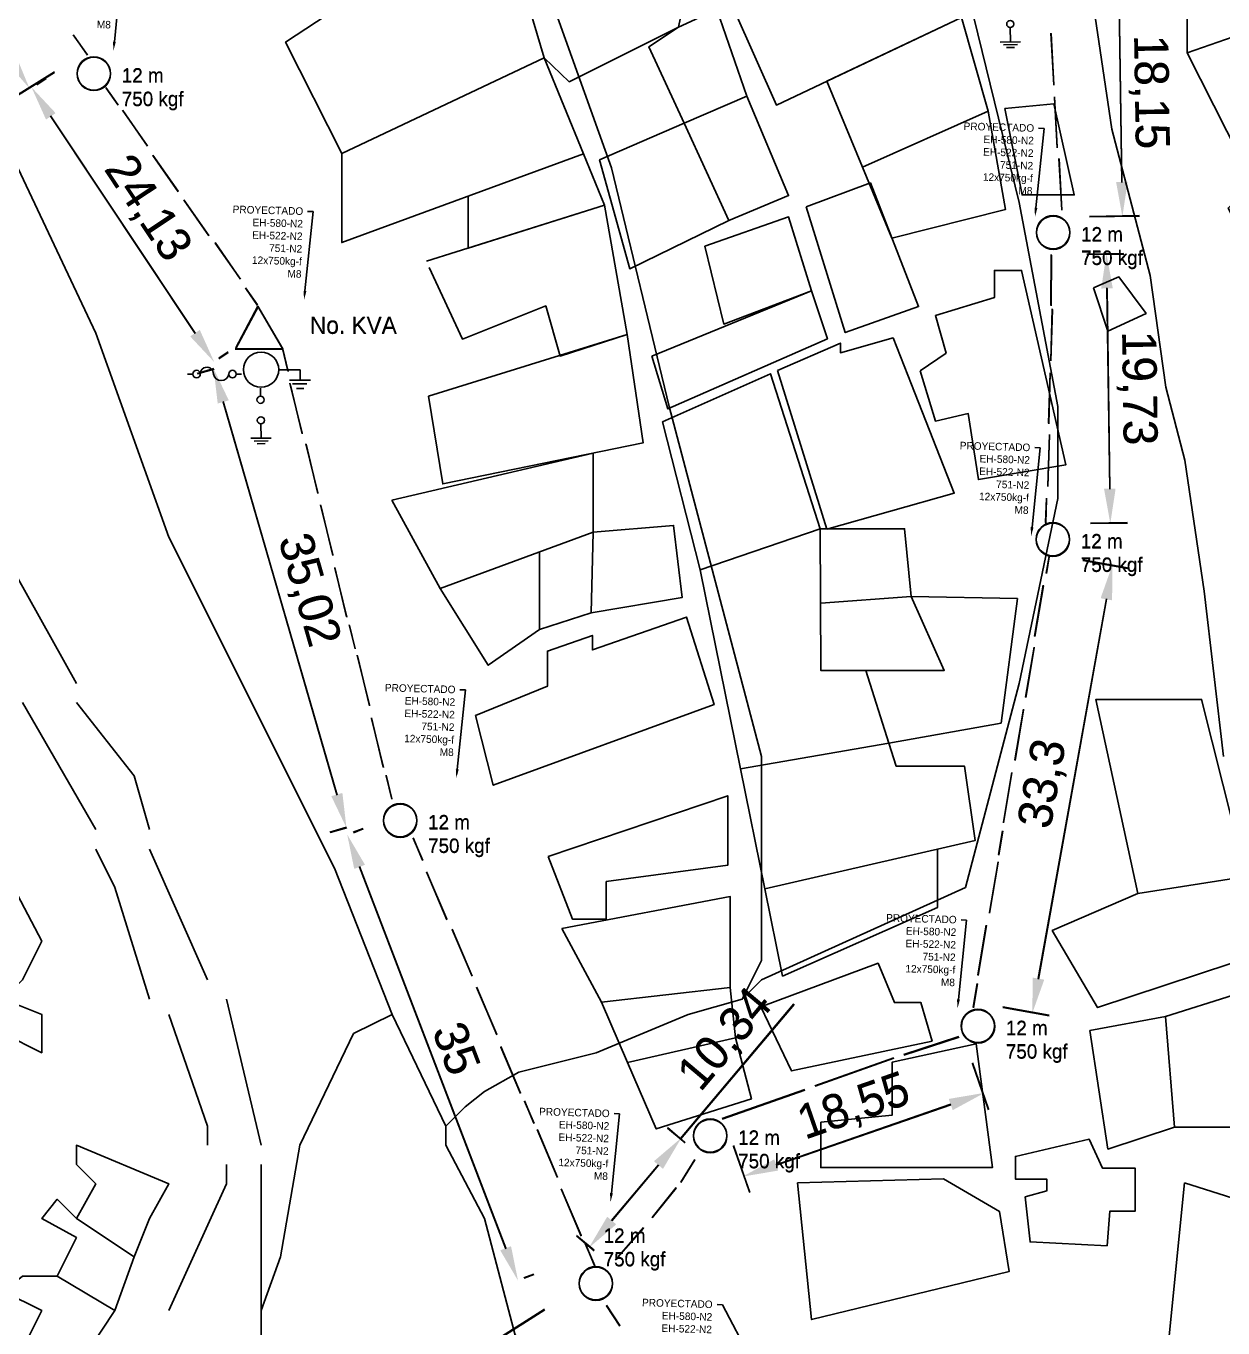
# Model space of a CAD drawing. Header units: millimetres. Extents: x -3588 to 75209, y -3737 to 38254.
# Drawn here: x 6691.9 to 6779.7, y 5674.7 to 5770.2 of the extents above; entities that cross this region are included whole.
import ezdxf
from ezdxf import colors
from ezdxf.entities.mleader import LeaderData, LeaderLine
from ezdxf.math import Vec2, Vec3

# ---------------------------------------------------------------- set-up
doc = ezdxf.new("R2010")
doc.units = ezdxf.units.MM
doc.linetypes.add('CONTINUA', pattern=[0])
doc.layers.add('Mancheta', color=255, linetype='Continuous')
doc.layers.add('P', color=253, linetype='Continuous')
doc.dimstyles.new('ISO-25', dxfattribs={"dimtxt": 2.5, "dimasz": 2.5, "dimexe": 1.25, "dimexo": 0.625, "dimtad": 1, "dimtxsty": 'Standard', "dimcen": 2.5, "dimadec": 0, "dimazin": 0, "dimtfac": 1, "dimtmove": 0, "dimatfit": 3, "dimfxl": 1, "dimarcsym": 0})

# ---------------------------------------------------------------- blocks, each defined once
blk = doc.blocks.new('*D222')
at = {"color": 0, "lineweight": -2, "transparency": 16777216}
for p, q in [((6679.847, 5789.598), (6676.929, 5787.782)), ((6679.311, 5786.319), (6690.838, 5767.793)), ((6694.016, 5766.826), (6691.097, 5765.01))]:
    blk.add_line(p, q, dxfattribs=at)
at = {"color": 0, "transparency": 16777216}
for points in [[(6679.665, 5786.539), (6678.957, 5786.099), (6677.99, 5788.442)], [(6691.191, 5768.013), (6690.484, 5767.573), (6692.158, 5765.67)]]:
    blk.add_solid(points, dxfattribs=at)
at = {"layer": 'Defpoints', "color": 0, "transparency": 16777216}
for p in [(6680.378, 5789.928), (6694.546, 5767.156), (6692.158, 5765.67)]:
    blk.add_point(p, dxfattribs=at)
at = {"color": 0, "transparency": 16777216, "insert": (6686.843, 5778.157), "char_height": 2.5, "attachment_point": 5, "rotation": 301.88915}
blk.add_mtext('26,82', dxfattribs=at)
blk = doc.blocks.new('*D223')
at = {"color": 0, "lineweight": -2, "transparency": 16777216}
for p, q in [((6692.704, 5765.918), (6693.386, 5766.371)), ((6693.729, 5763.597), (6704.327, 5747.666)), ((6706.071, 5745.823), (6706.752, 5746.277))]:
    blk.add_line(p, q, dxfattribs=at)
at = {"color": 0, "transparency": 16777216}
for points in [[(6694.076, 5763.828), (6693.382, 5763.366), (6692.345, 5765.679)], [(6704.674, 5747.897), (6703.98, 5747.435), (6705.712, 5745.584)]]:
    blk.add_solid(points, dxfattribs=at)
at = {"layer": 'Defpoints', "color": 0, "transparency": 16777216}
for p in [(6692.184, 5765.572), (6705.55, 5745.477), (6705.712, 5745.584)]:
    blk.add_point(p, dxfattribs=at)
at = {"color": 0, "transparency": 16777216, "insert": (6700.763, 5756.785), "char_height": 2.5, "attachment_point": 5, "rotation": 303.63154}
blk.add_mtext('24,13', dxfattribs=at)
blk = doc.blocks.new('*D224')
at = {"color": 0, "lineweight": -2, "transparency": 16777216}
for p, q in [((6705.712, 5745.058), (6704.487, 5744.703)), ((6706.383, 5742.649), (6714.725, 5713.812)), ((6715.444, 5711.417), (6714.219, 5711.063))]:
    blk.add_line(p, q, dxfattribs=at)
at = {"color": 0, "transparency": 16777216}
for points in [[(6706.783, 5742.765), (6705.983, 5742.533), (6705.688, 5745.051)], [(6715.126, 5713.928), (6714.325, 5713.696), (6715.42, 5711.41)]]:
    blk.add_solid(points, dxfattribs=at)
at = {"layer": 'Defpoints', "color": 0, "transparency": 16777216}
for p in [(6706.312, 5745.231), (6715.42, 5711.41), (6716.044, 5711.591)]:
    blk.add_point(p, dxfattribs=at)
at = {"color": 0, "transparency": 16777216, "insert": (6714.557, 5729.389), "char_height": 2.5, "width": 9.48782, "attachment_point": 5, "rotation": 286.13518}
blk.add_mtext('\\P35,02', dxfattribs=at)
blk = doc.blocks.new('*D225')
at = {"color": 0, "lineweight": -2, "transparency": 16777216}
for p, q in [((6715.928, 5711.049), (6716.653, 5711.327)), ((6716.38, 5708.545), (6727.109, 5680.529)), ((6728.445, 5678.364), (6729.17, 5678.641))]:
    blk.add_line(p, q, dxfattribs=at)
at = {"color": 0, "transparency": 16777216}
for points in [[(6716.769, 5708.694), (6715.991, 5708.396), (6715.486, 5710.88)], [(6727.498, 5680.678), (6726.72, 5680.38), (6728.003, 5678.194)]]:
    blk.add_solid(points, dxfattribs=at)
at = {"layer": 'Defpoints', "color": 0, "transparency": 16777216}
for p in [(6715.344, 5710.826), (6727.861, 5678.14), (6728.003, 5678.194)]:
    blk.add_point(p, dxfattribs=at)
at = {"color": 0, "transparency": 16777216, "insert": (6723.495, 5695.208), "char_height": 2.5, "attachment_point": 5, "rotation": 290.95401}
blk.add_mtext('35', dxfattribs=at)
blk = doc.blocks.new('*D226')
at = {"color": 0, "lineweight": -2, "transparency": 16777216}
for p, q in [((6729.965, 5676.051), (6726.542, 5673.881)), ((6728.936, 5672.439), (6733.191, 5665.725)), ((6736.897, 5665.114), (6733.474, 5662.945))]:
    blk.add_line(p, q, dxfattribs=at)
at = {"color": 0, "transparency": 16777216}
for points in [[(6729.288, 5672.662), (6728.584, 5672.216), (6727.598, 5674.551)], [(6733.543, 5665.948), (6732.84, 5665.502), (6734.53, 5663.614)]]:
    blk.add_solid(points, dxfattribs=at)
at = {"layer": 'Defpoints', "color": 0, "transparency": 16777216}
for p in [(6730.493, 5676.385), (6737.425, 5665.449), (6734.53, 5663.614)]:
    blk.add_point(p, dxfattribs=at)
at = {"color": 0, "transparency": 16777216, "insert": (6732.823, 5670.197), "char_height": 2.5, "attachment_point": 5, "rotation": 302.36849}
blk.add_mtext('12,95', dxfattribs=at)
blk = doc.blocks.new('*D185')
at = {"color": 0, "lineweight": -2, "transparency": 16777216}
for p, q in [((6739.926, 5688.573), (6748.244, 5698.455)), ((6740.258, 5688.293), (6738.969, 5689.378)), ((6734.874, 5682.573), (6738.316, 5686.661)), ((6733.597, 5680.38), (6732.308, 5681.465))]:
    blk.add_line(p, q, dxfattribs=at)
at = {"color": 0, "transparency": 16777216}
for points in [[(6737.997, 5686.929), (6738.634, 5686.392), (6739.926, 5688.573)], [(6734.556, 5682.841), (6735.193, 5682.305), (6733.264, 5680.66)]]:
    blk.add_solid(points, dxfattribs=at)
at = {"layer": 'Defpoints', "color": 0, "transparency": 16777216}
for p in [(6739.926, 5688.573), (6740.736, 5687.891), (6734.075, 5679.978)]:
    blk.add_point(p, dxfattribs=at)
at = {"color": 0, "transparency": 16777216, "insert": (6743.296, 5695.812), "char_height": 2.5, "attachment_point": 5, "rotation": 49.90812}
blk.add_mtext('10,34', dxfattribs=at)
blk = doc.blocks.new('*D186')
at = {"color": 0, "lineweight": -2, "transparency": 16777216}
for p, q in [((6761.341, 5694.126), (6762.517, 5690.729)), ((6746.946, 5686.661), (6759.746, 5691.092)), ((6743.817, 5688.059), (6744.993, 5684.662))]:
    blk.add_line(p, q, dxfattribs=at)
at = {"color": 0, "transparency": 16777216}
for points in [[(6759.61, 5691.486), (6759.882, 5690.698), (6762.108, 5691.91)], [(6746.81, 5687.055), (6747.082, 5686.267), (6744.584, 5685.843)]]:
    blk.add_solid(points, dxfattribs=at)
at = {"layer": 'Defpoints', "color": 0, "transparency": 16777216}
for p in [(6761.137, 5694.716), (6762.108, 5691.91), (6743.612, 5688.65)]:
    blk.add_point(p, dxfattribs=at)
at = {"color": 0, "transparency": 16777216, "insert": (6752.665, 5690.845), "char_height": 2.5, "attachment_point": 5, "rotation": 19.09464}
blk.add_mtext('18,55', dxfattribs=at)
blk = doc.blocks.new('*D187')
at = {"color": 0, "lineweight": -2, "transparency": 16777216}
for p, q in [((6769.429, 5731.022), (6772.834, 5730.412)), ((6766.175, 5700.311), (6771.163, 5728.172)), ((6763.56, 5698.239), (6766.965, 5697.63))]:
    blk.add_line(p, q, dxfattribs=at)
at = {"color": 0, "transparency": 16777216}
for points in [[(6770.752, 5728.245), (6771.573, 5728.098), (6771.603, 5730.633)], [(6765.765, 5700.384), (6766.585, 5700.237), (6765.735, 5697.85)]]:
    blk.add_solid(points, dxfattribs=at)
at = {"layer": 'Defpoints', "color": 0, "transparency": 16777216}
for p in [(6768.813, 5731.132), (6771.603, 5730.633), (6762.945, 5698.349)]:
    blk.add_point(p, dxfattribs=at)
at = {"color": 0, "transparency": 16777216, "insert": (6766.618, 5714.608), "char_height": 2.5, "attachment_point": 5, "rotation": 79.85107}
blk.add_mtext('33,3', dxfattribs=at)
blk = doc.blocks.new('*D188')
at = {"color": 0, "lineweight": -2, "transparency": 16777216}
for p, q in [((6769.74, 5753.456), (6772.422, 5753.493)), ((6771.411, 5736.245), (6771.207, 5750.976)), ((6770.012, 5733.725), (6772.695, 5733.762))]:
    blk.add_line(p, q, dxfattribs=at)
at = {"color": 0, "transparency": 16777216}
for points in [[(6771.624, 5750.982), (6770.79, 5750.97), (6771.173, 5753.476)], [(6771.827, 5736.25), (6770.994, 5736.239), (6771.445, 5733.745)]]:
    blk.add_solid(points, dxfattribs=at)
at = {"layer": 'Defpoints', "color": 0, "transparency": 16777216}
for p in [(6769.115, 5753.447), (6771.173, 5753.476), (6769.387, 5733.716)]:
    blk.add_point(p, dxfattribs=at)
at = {"color": 0, "transparency": 16777216, "insert": (6773.392, 5743.639), "char_height": 2.5, "attachment_point": 5, "rotation": 270.79118}
blk.add_mtext('19,73', dxfattribs=at)
blk = doc.blocks.new('*D189')
at = {"color": 0, "lineweight": -2, "transparency": 16777216}
for p, q in [((6769.647, 5774.37), (6773.306, 5774.425)), ((6772.293, 5758.756), (6772.094, 5771.906)), ((6769.922, 5756.22), (6773.581, 5756.276))]:
    blk.add_line(p, q, dxfattribs=at)
at = {"color": 0, "transparency": 16777216}
for points in [[(6772.51, 5771.913), (6771.677, 5771.9), (6772.056, 5774.406)], [(6772.71, 5758.763), (6771.877, 5758.75), (6772.331, 5756.257)]]:
    blk.add_solid(points, dxfattribs=at)
at = {"layer": 'Defpoints', "color": 0, "transparency": 16777216}
for p in [(6769.022, 5774.36), (6772.056, 5774.406), (6769.298, 5756.211)]:
    blk.add_point(p, dxfattribs=at)
at = {"color": 0, "transparency": 16777216, "insert": (6774.277, 5765.363), "char_height": 2.5, "attachment_point": 5, "rotation": 270.86865}
blk.add_mtext('18,15', dxfattribs=at)
blk = doc.blocks.new('*D824')
at = {"color": 0, "lineweight": -2, "transparency": 16777216}
for p, q in [((6679.859, 5789.559), (6676.94, 5787.743)), ((6679.322, 5786.281), (6690.849, 5767.755)), ((6694.027, 5766.788), (6691.108, 5764.972))]:
    blk.add_line(p, q, dxfattribs=at)
at = {"color": 0, "transparency": 16777216}
for points in [[(6679.676, 5786.501), (6678.968, 5786.061), (6678.001, 5788.404)], [(6691.203, 5767.975), (6690.495, 5767.535), (6692.17, 5765.632)]]:
    blk.add_solid(points, dxfattribs=at)
at = {"layer": 'Defpoints', "color": 0, "transparency": 16777216}
for p in [(6680.389, 5789.889), (6694.557, 5767.118), (6692.17, 5765.632)]:
    blk.add_point(p, dxfattribs=at)
at = {"color": 0, "transparency": 16777216, "insert": (6686.854, 5778.118), "char_height": 2.5, "attachment_point": 5, "rotation": 301.88915}
blk.add_mtext('26,82', dxfattribs=at)
blk = doc.blocks.new('*D825')
at = {"color": 0, "lineweight": -2, "transparency": 16777216}
for p, q in [((6692.715, 5765.879), (6693.397, 5766.333)), ((6693.741, 5763.559), (6704.338, 5747.627)), ((6706.082, 5745.785), (6706.764, 5746.238))]:
    blk.add_line(p, q, dxfattribs=at)
at = {"color": 0, "transparency": 16777216}
for points in [[(6694.088, 5763.79), (6693.394, 5763.328), (6692.356, 5765.64)], [(6704.685, 5747.858), (6703.991, 5747.397), (6705.723, 5745.546)]]:
    blk.add_solid(points, dxfattribs=at)
at = {"layer": 'Defpoints', "color": 0, "transparency": 16777216}
for p in [(6692.195, 5765.533), (6705.562, 5745.439), (6705.723, 5745.546)]:
    blk.add_point(p, dxfattribs=at)
at = {"color": 0, "transparency": 16777216, "insert": (6700.774, 5756.747), "char_height": 2.5, "attachment_point": 5, "rotation": 303.63154}
blk.add_mtext('24,13', dxfattribs=at)
blk = doc.blocks.new('*D826')
at = {"color": 0, "lineweight": -2, "transparency": 16777216}
for p, q in [((6705.723, 5745.019), (6704.499, 5744.665)), ((6706.394, 5742.611), (6714.737, 5713.774)), ((6715.455, 5711.379), (6714.231, 5711.025))]:
    blk.add_line(p, q, dxfattribs=at)
at = {"color": 0, "transparency": 16777216}
for points in [[(6706.794, 5742.727), (6705.994, 5742.495), (6705.699, 5745.013)], [(6715.137, 5713.889), (6714.336, 5713.658), (6715.431, 5711.372)]]:
    blk.add_solid(points, dxfattribs=at)
at = {"layer": 'Defpoints', "color": 0, "transparency": 16777216}
for p in [(6706.323, 5745.193), (6715.431, 5711.372), (6716.055, 5711.553)]:
    blk.add_point(p, dxfattribs=at)
at = {"color": 0, "transparency": 16777216, "insert": (6714.568, 5729.35), "char_height": 2.5, "width": 9.48782, "attachment_point": 5, "rotation": 286.13518}
blk.add_mtext('\\P35,02', dxfattribs=at)
blk = doc.blocks.new('*D827')
at = {"color": 0, "lineweight": -2, "transparency": 16777216}
for p, q in [((6715.939, 5711.011), (6716.665, 5711.289)), ((6716.391, 5708.507), (6727.12, 5680.491)), ((6728.456, 5678.325), (6729.181, 5678.603))]:
    blk.add_line(p, q, dxfattribs=at)
at = {"color": 0, "transparency": 16777216}
for points in [[(6716.78, 5708.656), (6716.002, 5708.358), (6715.497, 5710.842)], [(6727.509, 5680.64), (6726.731, 5680.342), (6728.014, 5678.156)]]:
    blk.add_solid(points, dxfattribs=at)
at = {"layer": 'Defpoints', "color": 0, "transparency": 16777216}
for p in [(6715.356, 5710.788), (6727.872, 5678.102), (6728.014, 5678.156)]:
    blk.add_point(p, dxfattribs=at)
at = {"color": 0, "transparency": 16777216, "insert": (6723.507, 5695.17), "char_height": 2.5, "attachment_point": 5, "rotation": 290.95401}
blk.add_mtext('35', dxfattribs=at)
blk = doc.blocks.new('*D828')
at = {"color": 0, "lineweight": -2, "transparency": 16777216}
for p, q in [((6729.976, 5676.013), (6726.553, 5673.843)), ((6728.947, 5672.401), (6733.203, 5665.687)), ((6736.908, 5665.076), (6733.485, 5662.906))]:
    blk.add_line(p, q, dxfattribs=at)
at = {"color": 0, "transparency": 16777216}
for points in [[(6729.299, 5672.624), (6728.595, 5672.178), (6727.609, 5674.512)], [(6733.555, 5665.91), (6732.851, 5665.464), (6734.541, 5663.576)]]:
    blk.add_solid(points, dxfattribs=at)
at = {"layer": 'Defpoints', "color": 0, "transparency": 16777216}
for p in [(6730.504, 5676.347), (6737.436, 5665.41), (6734.541, 5663.576)]:
    blk.add_point(p, dxfattribs=at)
at = {"color": 0, "transparency": 16777216, "insert": (6732.835, 5670.159), "char_height": 2.5, "attachment_point": 5, "rotation": 302.36849}
blk.add_mtext('12,95', dxfattribs=at)
blk = doc.blocks.new('*D787')
at = {"color": 0, "lineweight": -2, "transparency": 16777216}
for p, q in [((6739.937, 5688.535), (6748.255, 5698.416)), ((6740.269, 5688.255), (6738.981, 5689.34)), ((6734.886, 5682.535), (6738.327, 5686.622)), ((6733.608, 5680.342), (6732.319, 5681.427))]:
    blk.add_line(p, q, dxfattribs=at)
at = {"color": 0, "transparency": 16777216}
for points in [[(6738.008, 5686.891), (6738.646, 5686.354), (6739.937, 5688.535)], [(6734.567, 5682.803), (6735.204, 5682.266), (6733.276, 5680.622)]]:
    blk.add_solid(points, dxfattribs=at)
at = {"layer": 'Defpoints', "color": 0, "transparency": 16777216}
for p in [(6739.937, 5688.535), (6740.747, 5687.852), (6734.086, 5679.94)]:
    blk.add_point(p, dxfattribs=at)
at = {"color": 0, "transparency": 16777216, "insert": (6743.307, 5695.774), "char_height": 2.5, "attachment_point": 5, "rotation": 49.90812}
blk.add_mtext('10,34', dxfattribs=at)
blk = doc.blocks.new('*D788')
at = {"color": 0, "lineweight": -2, "transparency": 16777216}
for p, q in [((6761.353, 5694.088), (6762.529, 5690.69)), ((6746.957, 5686.623), (6759.757, 5691.054)), ((6743.828, 5688.021), (6745.004, 5684.624))]:
    blk.add_line(p, q, dxfattribs=at)
at = {"color": 0, "transparency": 16777216}
for points in [[(6759.621, 5691.447), (6759.894, 5690.66), (6762.12, 5691.872)], [(6746.821, 5687.016), (6747.094, 5686.229), (6744.595, 5685.805)]]:
    blk.add_solid(points, dxfattribs=at)
at = {"layer": 'Defpoints', "color": 0, "transparency": 16777216}
for p in [(6761.148, 5694.678), (6762.12, 5691.872), (6743.623, 5688.612)]:
    blk.add_point(p, dxfattribs=at)
at = {"color": 0, "transparency": 16777216, "insert": (6752.676, 5690.807), "char_height": 2.5, "attachment_point": 5, "rotation": 19.09464}
blk.add_mtext('18,55', dxfattribs=at)
blk = doc.blocks.new('*D789')
at = {"color": 0, "lineweight": -2, "transparency": 16777216}
for p, q in [((6769.44, 5730.984), (6772.845, 5730.374)), ((6766.186, 5700.272), (6771.174, 5728.134)), ((6763.572, 5698.201), (6766.976, 5697.591))]:
    blk.add_line(p, q, dxfattribs=at)
at = {"color": 0, "transparency": 16777216}
for points in [[(6770.764, 5728.207), (6771.584, 5728.06), (6771.614, 5730.594)], [(6765.776, 5700.346), (6766.597, 5700.199), (6765.746, 5697.812)]]:
    blk.add_solid(points, dxfattribs=at)
at = {"layer": 'Defpoints', "color": 0, "transparency": 16777216}
for p in [(6768.825, 5731.094), (6771.614, 5730.594), (6762.956, 5698.311)]:
    blk.add_point(p, dxfattribs=at)
at = {"color": 0, "transparency": 16777216, "insert": (6766.629, 5714.57), "char_height": 2.5, "attachment_point": 5, "rotation": 79.85107}
blk.add_mtext('33,3', dxfattribs=at)
blk = doc.blocks.new('*D790')
at = {"color": 0, "lineweight": -2, "transparency": 16777216}
for p, q in [((6769.751, 5753.418), (6772.434, 5753.455)), ((6771.422, 5736.206), (6771.218, 5750.938)), ((6770.024, 5733.687), (6772.706, 5733.724))]:
    blk.add_line(p, q, dxfattribs=at)
at = {"color": 0, "transparency": 16777216}
for points in [[(6771.635, 5750.944), (6770.802, 5750.932), (6771.184, 5753.438)], [(6771.838, 5736.212), (6771.005, 5736.201), (6771.456, 5733.706)]]:
    blk.add_solid(points, dxfattribs=at)
at = {"layer": 'Defpoints', "color": 0, "transparency": 16777216}
for p in [(6769.126, 5753.409), (6771.184, 5753.438), (6769.399, 5733.678)]:
    blk.add_point(p, dxfattribs=at)
at = {"color": 0, "transparency": 16777216, "insert": (6773.403, 5743.601), "char_height": 2.5, "attachment_point": 5, "rotation": 270.79118}
blk.add_mtext('19,73', dxfattribs=at)
blk = doc.blocks.new('*D791')
at = {"color": 0, "lineweight": -2, "transparency": 16777216}
for p, q in [((6769.659, 5774.331), (6773.317, 5774.387)), ((6772.304, 5758.718), (6772.105, 5771.868)), ((6769.934, 5756.182), (6773.592, 5756.237))]:
    blk.add_line(p, q, dxfattribs=at)
at = {"color": 0, "transparency": 16777216}
for points in [[(6772.522, 5771.874), (6771.688, 5771.862), (6772.067, 5774.368)], [(6772.721, 5758.724), (6771.888, 5758.712), (6772.342, 5756.218)]]:
    blk.add_solid(points, dxfattribs=at)
at = {"layer": 'Defpoints', "color": 0, "transparency": 16777216}
for p in [(6769.034, 5774.322), (6772.067, 5774.368), (6769.309, 5756.172)]:
    blk.add_point(p, dxfattribs=at)
at = {"color": 0, "transparency": 16777216, "insert": (6774.288, 5765.325), "char_height": 2.5, "attachment_point": 5, "rotation": 270.86865}
blk.add_mtext('18,15', dxfattribs=at)

msp = doc.modelspace()

# ---------------------------------------------------------------- linework, layer by layer
at = {"color": 10}
for p, q in [((6696.416, 5768.089), (6695.398, 5769.548)), ((6696.427, 5768.05), (6695.409, 5769.509)), ((6764.12, 5770.073), (6764.131, 5769.023)), ((6767.31, 5765.896), (6767.101, 5769.671)), ((6767.321, 5765.858), (6767.113, 5769.633)), ((6764.877, 5769.031), (6763.382, 5769.015)), ((6764.646, 5768.824), (6763.621, 5768.812)), ((6764.428, 5768.62), (6763.837, 5768.614)), ((6698.665, 5764.429), (6697.794, 5765.677)), ((6698.676, 5764.391), (6697.805, 5765.639)), ((6767.555, 5761.29), (6767.351, 5764.993)), ((6767.567, 5761.252), (6767.362, 5764.955)), ((6700.823, 5761.418), (6699.008, 5764.019)), ((6700.834, 5761.379), (6699.019, 5763.981)), ((6703.077, 5758.073), (6701.226, 5760.725)), ((6703.088, 5758.035), (6701.238, 5760.686)), ((6767.899, 5756.706), (6767.69, 5760.481)), ((6767.91, 5756.668), (6767.701, 5760.443)), ((6705.328, 5754.833), (6703.513, 5757.434)), ((6705.339, 5754.795), (6703.524, 5757.396)), ((6707.64, 5751.653), (6705.79, 5754.305)), ((6707.651, 5751.615), (6705.801, 5754.267)), ((6767.101, 5749.712), (6767.124, 5753.421)), ((6767.112, 5749.674), (6767.135, 5753.382)), ((6708.907, 5749.73), (6708.036, 5750.978)), ((6708.918, 5749.692), (6708.048, 5750.94)), ((6707.31, 5746.578), (6708.937, 5749.634)), ((6707.322, 5746.54), (6708.948, 5749.596)), ((6708.937, 5749.634), (6710.759, 5746.513)), ((6708.948, 5749.596), (6710.77, 5746.475)), ((6767.08, 5745.662), (6767.2, 5749.441)), ((6767.091, 5745.624), (6767.211, 5749.403)), ((6710.759, 5746.513), (6707.257, 5746.513)), ((6710.77, 5746.475), (6707.269, 5746.475)), ((6710.719, 5746.623), (6711.138, 5744.894)), ((6710.73, 5746.585), (6711.149, 5744.856)), ((6703.773, 5744.652), (6704.158, 5744.652)), ((6707.348, 5744.652), (6707.737, 5744.652)), ((6710.55, 5744.966), (6712.027, 5744.965)), ((6712.027, 5744.965), (6712.028, 5744.23)), ((6766.924, 5741.052), (6767.042, 5744.759)), ((6766.935, 5741.014), (6767.053, 5744.72)), ((6709.124, 5743.612), (6709.129, 5743.035)), ((6711.241, 5744.209), (6712.79, 5744.208)), ((6711.283, 5743.99), (6712.173, 5740.316)), ((6711.294, 5743.952), (6712.185, 5740.278)), ((6711.485, 5743.935), (6712.528, 5743.935)), ((6711.775, 5743.606), (6712.301, 5743.606)), ((6709.159, 5741.006), (6709.17, 5739.956)), ((6709.917, 5739.964), (6708.422, 5739.947)), ((6709.685, 5739.756), (6708.66, 5739.745)), ((6766.867, 5736.455), (6766.988, 5740.234)), ((6766.879, 5736.417), (6766.999, 5740.196)), ((6709.467, 5739.553), (6708.877, 5739.547)), ((6712.453, 5739.545), (6713.326, 5735.94)), ((6712.464, 5739.506), (6713.337, 5735.902)), ((6713.53, 5735.059), (6714.421, 5731.385)), ((6713.542, 5735.021), (6714.432, 5731.347)), ((6766.71, 5733.767), (6766.766, 5735.546)), ((6766.721, 5733.729), (6766.778, 5735.507)), ((6766.96, 5731.277), (6766.756, 5730.058)), ((6766.972, 5731.239), (6766.767, 5730.02)), ((6714.566, 5730.459), (6715.44, 5726.855)), ((6714.577, 5730.421), (6715.451, 5726.816)), ((6766.534, 5729.17), (6765.906, 5725.442)), ((6766.545, 5729.132), (6765.917, 5725.403)), ((6715.639, 5726.262), (6716.058, 5724.533)), ((6715.651, 5726.224), (6716.07, 5724.494)), ((6765.859, 5724.623), (6765.243, 5720.966)), ((6765.87, 5724.584), (6765.254, 5720.927)), ((6716.225, 5724.033), (6717.116, 5720.358)), ((6716.236, 5723.995), (6717.127, 5720.32)), ((6765.084, 5720.075), (6764.456, 5716.347)), ((6765.095, 5720.037), (6764.467, 5716.309)), ((6717.261, 5719.432), (6718.134, 5715.828)), ((6717.272, 5719.394), (6718.145, 5715.79)), ((6718.334, 5715.235), (6718.753, 5713.506)), ((6718.345, 5715.197), (6718.764, 5713.468)), ((6764.225, 5715.439), (6763.609, 5711.781)), ((6764.236, 5715.4), (6763.62, 5711.743)), ((6763.559, 5711.158), (6763.264, 5709.403)), ((6763.571, 5711.12), (6763.275, 5709.365)), ((6720.322, 5710.649), (6721.016, 5709.011)), ((6720.333, 5710.611), (6721.027, 5708.973)), ((6763.22, 5708.878), (6762.592, 5705.15)), ((6763.232, 5708.84), (6762.604, 5705.112)), ((6721.306, 5708.143), (6722.781, 5704.662)), ((6721.317, 5708.105), (6722.792, 5704.623)), ((6723.181, 5703.946), (6724.628, 5700.531)), ((6723.193, 5703.908), (6724.64, 5700.493)), ((6762.361, 5704.241), (6761.745, 5700.584)), ((6762.372, 5704.203), (6761.757, 5700.546)), ((6724.973, 5699.695), (6726.448, 5696.214)), ((6724.984, 5699.657), (6726.459, 5696.176)), ((6761.696, 5699.961), (6761.4, 5698.206)), ((6761.707, 5699.923), (6761.411, 5698.168)), ((6726.741, 5695.324), (6728.188, 5691.909)), ((6726.753, 5695.285), (6728.199, 5691.871)), ((6728.482, 5691.356), (6729.176, 5689.718)), ((6728.493, 5691.318), (6729.187, 5689.68)), ((6729.421, 5689.252), (6730.896, 5685.771)), ((6729.433, 5689.214), (6730.907, 5685.732)), ((6731.19, 5684.88), (6732.637, 5681.466)), ((6731.201, 5684.842), (6732.648, 5681.427)), ((6732.93, 5680.913), (6733.624, 5679.275)), ((6732.941, 5680.875), (6733.635, 5679.237)), ((6734.495, 5676.351), (6735.469, 5674.862)), ((6734.507, 5676.313), (6735.48, 5674.823))]:
    msp.add_line(p, q, dxfattribs=at)
at = {"color": 1}
for p, q in [((6756.31, 5694.737), (6760.35, 5696.057)), ((6756.321, 5694.699), (6760.361, 5696.019)), ((6749.784, 5692.447), (6755.572, 5694.504)), ((6749.795, 5692.409), (6755.583, 5694.466)), ((6742.986, 5690.041), (6749.046, 5692.175)), ((6742.997, 5690.002), (6749.057, 5692.137)), ((6740.98, 5687.05), (6739.944, 5685.39)), ((6740.991, 5687.012), (6739.956, 5685.352)), ((6739.607, 5684.982), (6737.85, 5682.793)), ((6739.619, 5684.943), (6737.861, 5682.754)), ((6737.224, 5682.047), (6735.154, 5679.69)), ((6737.236, 5682.009), (6735.165, 5679.652))]:
    msp.add_line(p, q, dxfattribs=at)
at = {"color": 116}
for points in [[(6716.289, 5772.522), (6710.971, 5769.011), (6715.087, 5760.832), (6729.93, 5767.855), (6726.971, 5777.835)], [(6715.087, 5760.832), (6715.087, 5754.304), (6732.81, 5760.805), (6729.93, 5767.855)], [(6732.81, 5760.805), (6734.348, 5757.04), (6724.368, 5753.894), (6724.368, 5757.709)], [(6721.507, 5752.476), (6723.937, 5747.227), (6730.044, 5749.655), (6731.095, 5745.98), (6736.02, 5747.555), (6734.348, 5757.04), (6721.298, 5752.927)], [(6721.441, 5743.027), (6722.492, 5736.596), (6737.203, 5739.615), (6736.02, 5747.555), (6721.441, 5743.027)], [(6718.748, 5735.415), (6722.295, 5728.919), (6733.525, 5733.053), (6733.525, 5738.86), (6718.748, 5735.415)], [(6722.295, 5728.919), (6725.828, 5723.3), (6729.58, 5725.929), (6733.384, 5727.153), (6733.525, 5733.053)], [(6733.384, 5727.153), (6740.054, 5728.272), (6739.429, 5733.557), (6733.525, 5733.053)], [(6729.58, 5725.929), (6729.58, 5731.601)], [(6724.884, 5719.606), (6730.172, 5721.761), (6730.172, 5724.339), (6733.471, 5725.48), (6733.471, 5724.424), (6740.365, 5726.833), (6742.395, 5720.409), (6726.196, 5714.492), (6724.884, 5719.606)], [(6730.225, 5709.26), (6732.015, 5704.661), (6734.486, 5704.661), (6734.486, 5707.429), (6743.392, 5708.621), (6743.392, 5713.73), (6730.225, 5709.26)], [(6731.218, 5703.976), (6734.126, 5698.591), (6743.578, 5699.66), (6743.578, 5706.326), (6731.218, 5703.976)], [(6745.818, 5698.242), (6748.079, 5693.535), (6758.379, 5695.732), (6757.563, 5698.555), (6755.616, 5698.555), (6754.423, 5701.442), (6745.818, 5698.242)], [(6734.126, 5698.591), (6736.041, 5694.165), (6743.964, 5695.976), (6743.578, 5699.66)], [(6736.041, 5694.165), (6738.155, 5689.28), (6745.127, 5691.491), (6743.964, 5695.976)], [(6750.218, 5689.78), (6750.218, 5686.447), (6762.805, 5686.447), (6761.614, 5695.532), (6755.459, 5694.183), (6755.459, 5690.295), (6750.218, 5689.78)], [(6748.511, 5685.336), (6749.543, 5675.299), (6764.036, 5678.83), (6763.321, 5683.234), (6759.231, 5685.614), (6748.511, 5685.336)]]:
    msp.add_lwpolyline(points, dxfattribs=at)
at = {"color": 30}
for points in [[(6743.894, 5771.305), (6746.961, 5764.389), (6760.541, 5770.824), (6759.931, 5777.048)], [(6740.855, 5775.313), (6739.785, 5770.107), (6731.762, 5766.099), (6729.93, 5767.855)], [(6739.785, 5770.107), (6739.785, 5770.107), (6737.614, 5768.664), (6740.198, 5763.052), (6744.792, 5765.03), (6742.589, 5771.411), (6739.785, 5770.107)], [(6753.283, 5759.836), (6762.507, 5763.937), (6760.541, 5770.824), (6750.67, 5766.147), (6753.283, 5759.836)], [(6740.198, 5763.052), (6743.479, 5755.927), (6747.855, 5757.753), (6744.792, 5765.03)], [(6762.507, 5763.937), (6763.766, 5756.723), (6755.438, 5754.629), (6753.283, 5759.836)], [(6763.729, 5764.128), (6764.979, 5757.797), (6768.815, 5757.797), (6767.304, 5764.477), (6763.729, 5764.128)], [(6740.198, 5763.052), (6733.997, 5760.382), (6736.202, 5752.379), (6743.479, 5755.927)], [(6749.157, 5756.921), (6753.865, 5758.674), (6757.392, 5749.604), (6752.011, 5747.705), (6749.157, 5756.921)], [(6741.708, 5754.04), (6743.107, 5748.318), (6749.537, 5750.751), (6747.863, 5756.187), (6741.708, 5754.04)], [(6757.52, 5744.905), (6758.63, 5741.206), (6761.037, 5741.761), (6761.777, 5736.922), (6768.193, 5738.001), (6764.944, 5752.264), (6762.949, 5752.264), (6762.949, 5750.271), (6758.624, 5748.961), (6759.403, 5746.2), (6757.52, 5744.905)], [(6770.232, 5750.975), (6771.276, 5747.796), (6774.077, 5749.101), (6772.083, 5751.781), (6770.232, 5750.975)], [(6737.83, 5745.965), (6738.995, 5742.105), (6750.705, 5747.251), (6749.537, 5750.751), (6737.83, 5745.965)], [(6747.052, 5744.915), (6751.659, 5746.934), (6751.659, 5746.215), (6755.523, 5747.312), (6756.865, 5743.898), (6760.004, 5735.915), (6750.672, 5733.291), (6747.052, 5744.915)], [(6738.621, 5741.156), (6746.541, 5744.683), (6750.177, 5733.309), (6741.368, 5730.291), (6738.621, 5741.156)], [(6741.368, 5730.291), (6744.33, 5715.704), (6755.213, 5717.576), (6753.518, 5722.924), (6750.218, 5722.924), (6750.177, 5733.309)], [(6750.177, 5733.309), (6756.362, 5733.309), (6756.858, 5728.342), (6750.213, 5727.858), (6756.858, 5728.342), (6759.278, 5722.924), (6753.518, 5722.924), (6755.213, 5717.576), (6763.449, 5719.059), (6764.638, 5728.188), (6756.858, 5728.342)], [(6773.471, 5706.542), (6770.396, 5720.795), (6778.144, 5720.795), (6782.816, 5702.242)], [(6744.33, 5715.704), (6746.12, 5706.891), (6761.54, 5710.434), (6760.75, 5715.896), (6755.746, 5715.896), (6755.213, 5717.576)], [(6746.12, 5706.891), (6747.419, 5700.497), (6758.779, 5705.516), (6758.779, 5709.799)], [(6773.471, 5706.542), (6767.199, 5703.839), (6770.519, 5698.187), (6782.816, 5702.242), (6780.48, 5707.648), (6773.471, 5706.542)], [(6775.498, 5697.532), (6780.458, 5699.092), (6781.162, 5689.425), (6776.172, 5689.425)], [(6769.957, 5696.492), (6775.498, 5697.532), (6776.172, 5689.425), (6771.274, 5687.804), (6769.957, 5696.492)], [(6765.202, 5684.313), (6765.567, 5680.996), (6771.221, 5680.715), (6771.418, 5683.245), (6773.275, 5683.245), (6773.275, 5686.407), (6770.881, 5686.407), (6769.902, 5688.535), (6764.492, 5687.27), (6764.492, 5685.602), (6766.795, 5685.602), (6766.795, 5684.74), (6765.202, 5684.313)]]:
    msp.add_lwpolyline(points, dxfattribs=at)
at = {"color": 100}
msp.add_lwpolyline([(6781.96, 5758.603), (6780.091, 5756.83), (6783.548, 5750.203), (6791.021, 5755.99), (6782.707, 5770.177), (6777.102, 5768.217), (6781.96, 5758.603), (6777.102, 5768.217), (6777.102, 5771.204), (6775.327, 5771.204), (6775.327, 5774.284), (6778.41, 5774.284), (6776.822, 5775.871), (6781.212, 5774.097), (6782.707, 5770.177)], dxfattribs=at)
at = {"color": 244}
msp.add_lwpolyline([(6776.907, 5685.337), (6775.541, 5671.916), (6778.671, 5666.115), (6784.989, 5663.158), (6786.924, 5682.153), (6776.907, 5685.337)], dxfattribs=at)
at = {"color": 10}
for centre, radius in [((6764.114, 5770.333), 0.26), ((6696.898, 5766.715), 1.222), ((6696.909, 5766.676), 1.222), ((6767.259, 5755.061), 1.222), ((6767.271, 5755.023), 1.222), ((6709.168, 5744.981), 1.294), ((6704.435, 5744.659), 0.276), ((6707.072, 5744.655), 0.276), ((6709.13, 5742.771), 0.263), ((6709.153, 5741.266), 0.26), ((6767.237, 5732.546), 1.222), ((6767.248, 5732.507), 1.222), ((6719.365, 5711.932), 1.222), ((6719.376, 5711.894), 1.222), ((6761.739, 5696.842), 1.222), ((6761.751, 5696.804), 1.222), ((6742.106, 5688.799), 1.222), ((6742.117, 5688.76), 1.222), ((6733.719, 5677.962), 1.222), ((6733.731, 5677.923), 1.222)]:
    msp.add_circle(centre, radius, dxfattribs=at)
for centre, radius, start, end in [((6705.191, 5744.681), 0.481, 356.0473, 179.98075), ((6706.233, 5744.747), 0.571, 190.00363, 350.3175)]:
    msp.add_arc(centre, radius, start, end, dxfattribs=at)
at = {"layer": 'P'}
for points in [[(6713.41, 5815.393), (6717.362, 5799.309), (6720.179, 5793.66), (6726.965, 5781.529), (6729.509, 5774.744), (6734.871, 5759.78), (6739.095, 5742.288), (6745.881, 5716.602), (6745.881, 5709.816), (6745.881, 5701.639), (6744.457, 5698.806)], [(6748.41, 5801.854), (6756.604, 5782.937), (6760.829, 5773.335), (6764.781, 5757.251), (6767.614, 5742.288), (6767.614, 5735.518), (6764.781, 5721.963), (6760.829, 5707), (6745.881, 5700.23), (6744.457, 5698.806)], [(6678.121, 5789.707), (6687.436, 5767.974), (6697.038, 5747.649), (6702.399, 5732.686), (6714.546, 5708.408), (6718.771, 5697.686)], [(6775.52, 5774.744), (6770.159, 5772.215), (6771.567, 5762.613), (6774.384, 5751.89), (6775.52, 5743.696), (6776.928, 5738.335), (6778.337, 5728.733), (6779.745, 5716.602)], [(6695.629, 5721.963), (6690.268, 5731.566)], [(6691.676, 5720.555), (6697.038, 5711.241)], [(6700.991, 5711.241), (6699.854, 5715.194), (6695.629, 5720.555)], [(6697.038, 5709.816), (6698.446, 5707), (6700.991, 5698.806)], [(6705.232, 5700.23), (6700.991, 5709.816)], [(6691.676, 5700.23), (6690.268, 5698.806), (6693.085, 5697.686), (6693.085, 5694.869), (6690.268, 5696.277), (6686.315, 5698.806), (6690.268, 5708.408), (6693.085, 5703.047), (6691.676, 5700.23)], [(6709.185, 5688.083), (6706.64, 5698.806)], [(6744.457, 5698.806), (6740.504, 5697.686), (6733.734, 5694.869), (6728.085, 5693.445), (6725.556, 5692.036), (6724.132, 5690.916), (6722.724, 5689.492)], [(6718.771, 5697.686), (6715.954, 5696.277), (6712.001, 5688.083), (6710.593, 5679.906), (6709.185, 5675.953), (6709.185, 5670.591), (6707.76, 5669.167), (6706.64, 5655.628), (6703.807, 5633.895), (6703.807, 5621.748), (6703.807, 5618.931), (6702.399, 5616.387), (6700.991, 5610.738)], [(6702.399, 5697.686), (6705.232, 5689.492), (6705.232, 5688.083)], [(6718.771, 5697.686), (6722.724, 5689.492)], [(6722.724, 5689.492), (6722.724, 5688.083), (6725.556, 5682.722), (6728.085, 5673.12), (6734.871, 5650.267)], [(6700.991, 5682.722), (6699.854, 5679.906), (6695.629, 5682.722), (6697.038, 5685.267), (6695.629, 5686.675), (6695.629, 5688.083), (6702.399, 5685.267), (6700.991, 5682.722)], [(6706.64, 5686.675), (6706.64, 5685.267), (6702.399, 5675.953)], [(6709.185, 5675.953), (6709.185, 5679.906), (6709.185, 5686.675)], [(6695.629, 5682.722), (6699.854, 5679.906), (6698.446, 5675.953), (6694.221, 5678.481), (6695.629, 5681.314), (6693.085, 5682.722), (6694.221, 5684.131), (6695.629, 5682.722)], [(6694.221, 5678.481), (6698.446, 5675.953), (6695.629, 5671.712), (6691.676, 5673.12), (6693.085, 5675.953), (6690.268, 5677.361), (6691.676, 5678.481), (6694.221, 5678.481)]]:
    msp.add_lwpolyline(points, dxfattribs=at)

# ---------------------------------------------------------------- texts
at = {"color": 10, "attachment_point": 1}
for s, width, gutter_width, insert, char_height in [('12 m^J750 kgf ', 21.10344, 5.166, (6698.946, 5767.099), 1.03321), ('12 m^J750 kgf ', 21.10344, 5.166, (6698.957, 5767.061), 1.03321), ('12 m^J750 kgf ', 21.10344, 5.166, (6769.307, 5755.445), 1.03321), ('12 m^J750 kgf ', 21.10344, 5.166, (6769.319, 5755.407), 1.03321), ('No. KVA', 17.75852, 6.215, (6712.744, 5748.879), 1.243), ('No. KVA', 17.75852, 6.215, (6712.756, 5748.841), 1.243), ('12 m^J750 kgf ', 21.10344, 5.166, (6769.285, 5732.93), 1.03321), ('12 m^J750 kgf ', 21.10344, 5.166, (6769.296, 5732.892), 1.03321), ('12 m^J750 kgf ', 21.10344, 5.166, (6721.412, 5712.317), 1.03321), ('12 m^J750 kgf ', 21.10344, 5.166, (6721.424, 5712.278), 1.03321), ('12 m^J750 kgf ', 21.10344, 5.166, (6763.787, 5697.226), 1.03321), ('12 m^J750 kgf ', 21.10344, 5.166, (6763.798, 5697.188), 1.03321), ('12 m^J750 kgf ', 21.10344, 5.166, (6744.154, 5689.183), 1.03321), ('12 m^J750 kgf ', 21.10344, 5.166, (6744.165, 5689.145), 1.03321), ('12 m^J750 kgf ', 21.10344, 5.166, (6734.289, 5681.99), 1.03321), ('12 m^J750 kgf ', 21.10344, 5.166, (6734.3, 5681.952), 1.03321)]:
    msp.add_mtext_dynamic_manual_height_columns(s, width=width, gutter_width=gutter_width, heights=[0], dxfattribs=dict(at, insert=insert, char_height=char_height))

# ---------------------------------------------------------------- dimensions: what is measured, and where the dimension line sits
at = {"color": 1}
for p1, p2, distance, picture, middle in [((6680.378, 5789.928), (6694.546, 5767.156), -2.812, '*D222', (6686.843, 5778.157)), ((6680.389, 5789.889), (6694.557, 5767.118), -2.812, '*D824', (6686.854, 5778.118)), ((6769.298, 5756.211), (6769.022, 5774.36), -3.034, '*D189', (6774.277, 5765.363)), ((6769.309, 5756.172), (6769.034, 5774.322), -3.034, '*D791', (6774.288, 5765.325)), ((6692.184, 5765.572), (6705.55, 5745.477), 0.194, '*D223', (6700.763, 5756.785)), ((6692.195, 5765.533), (6705.562, 5745.439), 0.194, '*D825', (6700.774, 5756.747)), ((6769.387, 5733.716), (6769.115, 5753.447), -2.058, '*D188', (6773.392, 5743.639)), ((6769.399, 5733.678), (6769.126, 5753.409), -2.058, '*D790', (6773.403, 5743.601)), ((6762.945, 5698.349), (6768.813, 5731.132), -2.834, '*D187', (6766.618, 5714.608)), ((6762.956, 5698.311), (6768.825, 5731.094), -2.834, '*D789', (6766.629, 5714.57)), ((6715.344, 5710.826), (6727.861, 5678.14), 0.152, '*D225', (6723.495, 5695.208)), ((6715.356, 5710.788), (6727.872, 5678.102), 0.152, '*D827', (6723.507, 5695.17)), ((6734.075, 5679.978), (6740.736, 5687.891), 1.06, '*D185', (6743.296, 5695.812)), ((6734.086, 5679.94), (6740.747, 5687.852), 1.06, '*D787', (6743.307, 5695.774)), ((6743.612, 5688.65), (6761.137, 5694.716), -2.97, '*D186', (6752.665, 5690.845)), ((6743.623, 5688.612), (6761.148, 5694.678), -2.97, '*D788', (6752.676, 5690.807)), ((6730.493, 5676.385), (6737.425, 5665.449), -3.428, '*D226', (6732.823, 5670.197)), ((6730.504, 5676.347), (6737.436, 5665.41), -3.428, '*D828', (6732.835, 5670.159))]:
    dim = msp.add_aligned_dim(p1=p1, p2=p2, distance=distance, dimstyle='ISO-25', dxfattribs=at)
    dim.commit()
    dim.dimension.update_dxf_attribs({"geometry": picture, "text_midpoint": middle})
for p1, p2, picture, middle in [((6706.312, 5745.231), (6716.044, 5711.591), '*D224', (6714.557, 5729.389)), ((6706.323, 5745.193), (6716.055, 5711.553), '*D826', (6714.568, 5729.35))]:
    dim = msp.add_aligned_dim(p1=p1, p2=p2, distance=-0.649, text='\\P<>', dimstyle='ISO-25', dxfattribs=at)
    dim.commit()
    dim.dimension.update_dxf_attribs({"geometry": picture, "text_midpoint": middle})

# ---------------------------------------------------------------- leaders
at = {"layer": 'Mancheta', "color": 1, "linetype": 'CONTINUA'}
ml = msp.add_multileader_mtext('Standard', dxfattribs=at)
ml.set_content('PROYECTADO\\PEH-580-N2\\PEH-522-N2\\P751-N2    \\P12x750kg-f\\PM8', color=1)
ml.set_leader_properties()
ml.build(insert=Vec2(0, 0))
ml.multileader.update_dxf_attribs({"arrow_head_size": 0.648})
ctx = ml.context
ctx.base_point, ctx.char_height, ctx.arrow_head_size, ctx.landing_gap_size, ctx.plane_origin, ctx.plane_x_axis, ctx.plane_y_axis = Vec3(6692.612, 5775.041), 0.5529, 0.648, 0.324, Vec3(6696.041, 5784.246), Vec3(0.999611, -0.027885), Vec3(0.027885, 0.999611)
ctx.text_align_type = 2
notes = []
notes.append((ctx, [(0, (1, 1, 0), (6699.004, 5774.863), (-0.999611, 0.027885), 0.401, [(0, [(6698.343, 5768.391)], 0, [])])]))
ctx.mtext.insert, ctx.mtext.text_direction, ctx.mtext.rotation, ctx.mtext.alignment, ctx.mtext.flow_direction = Vec3(6698.287, 5775.164), Vec3(0.999611, -0.027885), 6.255297, 3, 5
ml = msp.add_multileader_mtext('Standard', dxfattribs=at)
ml.set_content('PROYECTADO\\PEH-580-N2\\PEH-522-N2\\P751-N2    \\P12x750kg-f\\PM8', color=1)
ml.set_leader_properties()
ml.build(insert=Vec2(0, 0))
ml.multileader.update_dxf_attribs({"arrow_head_size": 0.648})
ctx = ml.context
ctx.base_point, ctx.char_height, ctx.arrow_head_size, ctx.landing_gap_size, ctx.plane_origin, ctx.plane_x_axis, ctx.plane_y_axis = Vec3(6760.204, 5762.853), 0.5529, 0.648, 0.324, Vec3(6763.633, 5772.058), Vec3(0.999611, -0.027885), Vec3(0.027885, 0.999611)
ctx.text_align_type = 2
notes.append((ctx, [(0, (1, 1, 0), (6766.595, 5762.675), (-0.999611, 0.027885), 0.401, [(0, [(6765.934, 5756.203)], 0, [])])]))
ctx.mtext.insert, ctx.mtext.text_direction, ctx.mtext.rotation, ctx.mtext.alignment, ctx.mtext.flow_direction = Vec3(6765.878, 5762.976), Vec3(0.999611, -0.027885), 6.255297, 3, 5
ml = msp.add_multileader_mtext('Standard', dxfattribs=at)
ml.set_content('PROYECTADO\\PEH-580-N2\\PEH-522-N2\\P751-N2    \\P12x750kg-f\\PM8', color=1)
ml.set_leader_properties()
ml.build(insert=Vec2(0, 0))
ml.multileader.update_dxf_attribs({"arrow_head_size": 0.648})
ctx = ml.context
ctx.base_point, ctx.char_height, ctx.arrow_head_size, ctx.landing_gap_size, ctx.plane_origin, ctx.plane_x_axis, ctx.plane_y_axis = Vec3(6706.593, 5756.756), 0.5529, 0.648, 0.324, Vec3(6710.022, 5765.961), Vec3(0.999611, -0.027885), Vec3(0.027885, 0.999611)
ctx.text_align_type = 2
notes.append((ctx, [(0, (1, 1, 0), (6712.985, 5756.578), (-0.999611, 0.027885), 0.401, [(0, [(6712.323, 5750.106)], 0, [])])]))
ctx.mtext.insert, ctx.mtext.text_direction, ctx.mtext.rotation, ctx.mtext.alignment, ctx.mtext.flow_direction = Vec3(6712.267, 5756.879), Vec3(0.999611, -0.027885), 6.255297, 3, 5
ml = msp.add_multileader_mtext('Standard', dxfattribs=at)
ml.set_content('PROYECTADO\\PEH-580-N2\\PEH-522-N2\\P751-N2    \\P12x750kg-f\\PM8', color=1)
ml.set_leader_properties()
ml.build(insert=Vec2(0, 0))
ml.multileader.update_dxf_attribs({"arrow_head_size": 0.648})
ctx = ml.context
ctx.base_point, ctx.char_height, ctx.arrow_head_size, ctx.landing_gap_size, ctx.plane_origin, ctx.plane_x_axis, ctx.plane_y_axis = Vec3(6759.919, 5739.426), 0.5529, 0.648, 0.324, Vec3(6763.348, 5748.631), Vec3(0.999611, -0.027885), Vec3(0.027885, 0.999611)
ctx.text_align_type = 2
notes.append((ctx, [(0, (1, 1, 0), (6766.311, 5739.248), (-0.999611, 0.027885), 0.401, [(0, [(6765.65, 5732.776)], 0, [])])]))
ctx.mtext.insert, ctx.mtext.text_direction, ctx.mtext.rotation, ctx.mtext.alignment, ctx.mtext.flow_direction = Vec3(6765.594, 5739.549), Vec3(0.999611, -0.027885), 6.255297, 3, 5
ml = msp.add_multileader_mtext('Standard', dxfattribs=at)
ml.set_content('PROYECTADO\\PEH-580-N2\\PEH-522-N2\\P751-N2    \\P12x750kg-f\\PM8', color=1)
ml.set_leader_properties()
ml.build(insert=Vec2(0, 0))
ml.multileader.update_dxf_attribs({"arrow_head_size": 0.648})
ctx = ml.context
ctx.base_point, ctx.char_height, ctx.arrow_head_size, ctx.landing_gap_size, ctx.plane_origin, ctx.plane_x_axis, ctx.plane_y_axis = Vec3(6717.76, 5721.668), 0.5529, 0.648, 0.324, Vec3(6721.189, 5730.872), Vec3(0.999611, -0.027885), Vec3(0.027885, 0.999611)
ctx.text_align_type = 2
notes.append((ctx, [(0, (1, 1, 0), (6724.151, 5721.489), (-0.999611, 0.027885), 0.401, [(0, [(6723.49, 5715.017)], 0, [])])]))
ctx.mtext.insert, ctx.mtext.text_direction, ctx.mtext.rotation, ctx.mtext.alignment, ctx.mtext.flow_direction = Vec3(6723.434, 5721.791), Vec3(0.999611, -0.027885), 6.255297, 3, 5
ml = msp.add_multileader_mtext('Standard', dxfattribs=at)
ml.set_content('PROYECTADO\\PEH-580-N2\\PEH-522-N2\\P751-N2    \\P12x750kg-f\\PM8', color=1)
ml.set_leader_properties()
ml.build(insert=Vec2(0, 0))
ml.multileader.update_dxf_attribs({"arrow_head_size": 0.648})
ctx = ml.context
ctx.base_point, ctx.char_height, ctx.arrow_head_size, ctx.landing_gap_size, ctx.plane_origin, ctx.plane_x_axis, ctx.plane_y_axis = Vec3(6754.52, 5704.786), 0.5529, 0.648, 0.324, Vec3(6757.949, 5713.99), Vec3(0.999611, -0.027885), Vec3(0.027885, 0.999611)
ctx.text_align_type = 2
notes.append((ctx, [(0, (1, 1, 0), (6760.912, 5704.607), (-0.999611, 0.027885), 0.401, [(0, [(6760.25, 5698.135)], 0, [])])]))
ctx.mtext.insert, ctx.mtext.text_direction, ctx.mtext.rotation, ctx.mtext.alignment, ctx.mtext.flow_direction = Vec3(6760.194, 5704.909), Vec3(0.999611, -0.027885), 6.255297, 3, 5
ml = msp.add_multileader_mtext('Standard', dxfattribs=at)
ml.set_content('PROYECTADO\\PEH-580-N2\\PEH-522-N2\\P751-N2    \\P12x750kg-f\\PM8', color=1)
ml.set_leader_properties()
ml.build(insert=Vec2(0, 0))
ml.multileader.update_dxf_attribs({"arrow_head_size": 0.648})
ctx = ml.context
ctx.base_point, ctx.char_height, ctx.arrow_head_size, ctx.landing_gap_size, ctx.plane_origin, ctx.plane_x_axis, ctx.plane_y_axis = Vec3(6729.069, 5690.573), 0.5529, 0.648, 0.324, Vec3(6732.498, 5699.778), Vec3(0.999611, -0.027885), Vec3(0.027885, 0.999611)
ctx.text_align_type = 2
notes.append((ctx, [(0, (1, 1, 0), (6735.46, 5690.395), (-0.999611, 0.027885), 0.401, [(0, [(6734.799, 5683.923)], 0, [])])]))
ctx.mtext.insert, ctx.mtext.text_direction, ctx.mtext.rotation, ctx.mtext.alignment, ctx.mtext.flow_direction = Vec3(6734.743, 5690.696), Vec3(0.999611, -0.027885), 6.255297, 3, 5
ml = msp.add_multileader_mtext('Standard', dxfattribs=at)
ml.set_content('PROYECTADO\\PEH-580-N2\\PEH-522-N2\\P751-N2    \\P12x750kg-f\\PM8', color=1)
ml.set_leader_properties()
ml.build(insert=Vec2(0, 0))
ml.multileader.update_dxf_attribs({"arrow_head_size": 0.648})
ctx = ml.context
ctx.base_point, ctx.char_height, ctx.arrow_head_size, ctx.landing_gap_size, ctx.plane_origin, ctx.plane_x_axis, ctx.plane_y_axis = Vec3(6736.619, 5676.565), 0.5529, 0.648, 0.324, Vec3(6744.452, 5685.153), Vec3(0.999611, -0.027885), Vec3(0.027885, 0.999611)
ctx.text_align_type = 2
notes.append((ctx, [(0, (1, 1, 0), (6743.01, 5676.387), (-0.999611, 0.027885), 0.401, [(0, [(6746.753, 5669.298)], 0, [])])]))
ctx.mtext.insert, ctx.mtext.text_direction, ctx.mtext.rotation, ctx.mtext.width, ctx.mtext.alignment, ctx.mtext.flow_direction = Vec3(6742.293, 5676.688), Vec3(0.999611, -0.027885), 6.255297, 5.37864, 3, 5
for ctx, leaders in notes:
    for number, flags, end, landing, length, lines in leaders:
        leader = LeaderData()
        leader.index, (leader.has_last_leader_line, leader.has_dogleg_vector, leader.attachment_direction) = number, flags
        leader.last_leader_point, leader.dogleg_vector, leader.dogleg_length = Vec3(end), Vec3(landing), length
        for number, points, colour, breaks in lines:
            line = LeaderLine()
            line.index, line.vertices, line.color, line.breaks = number, Vec3.list(points), colors.encode_raw_color(colour), breaks
            leader.lines.append(line)
        ctx.leaders.append(leader)

doc.saveas('drawing.dxf')
